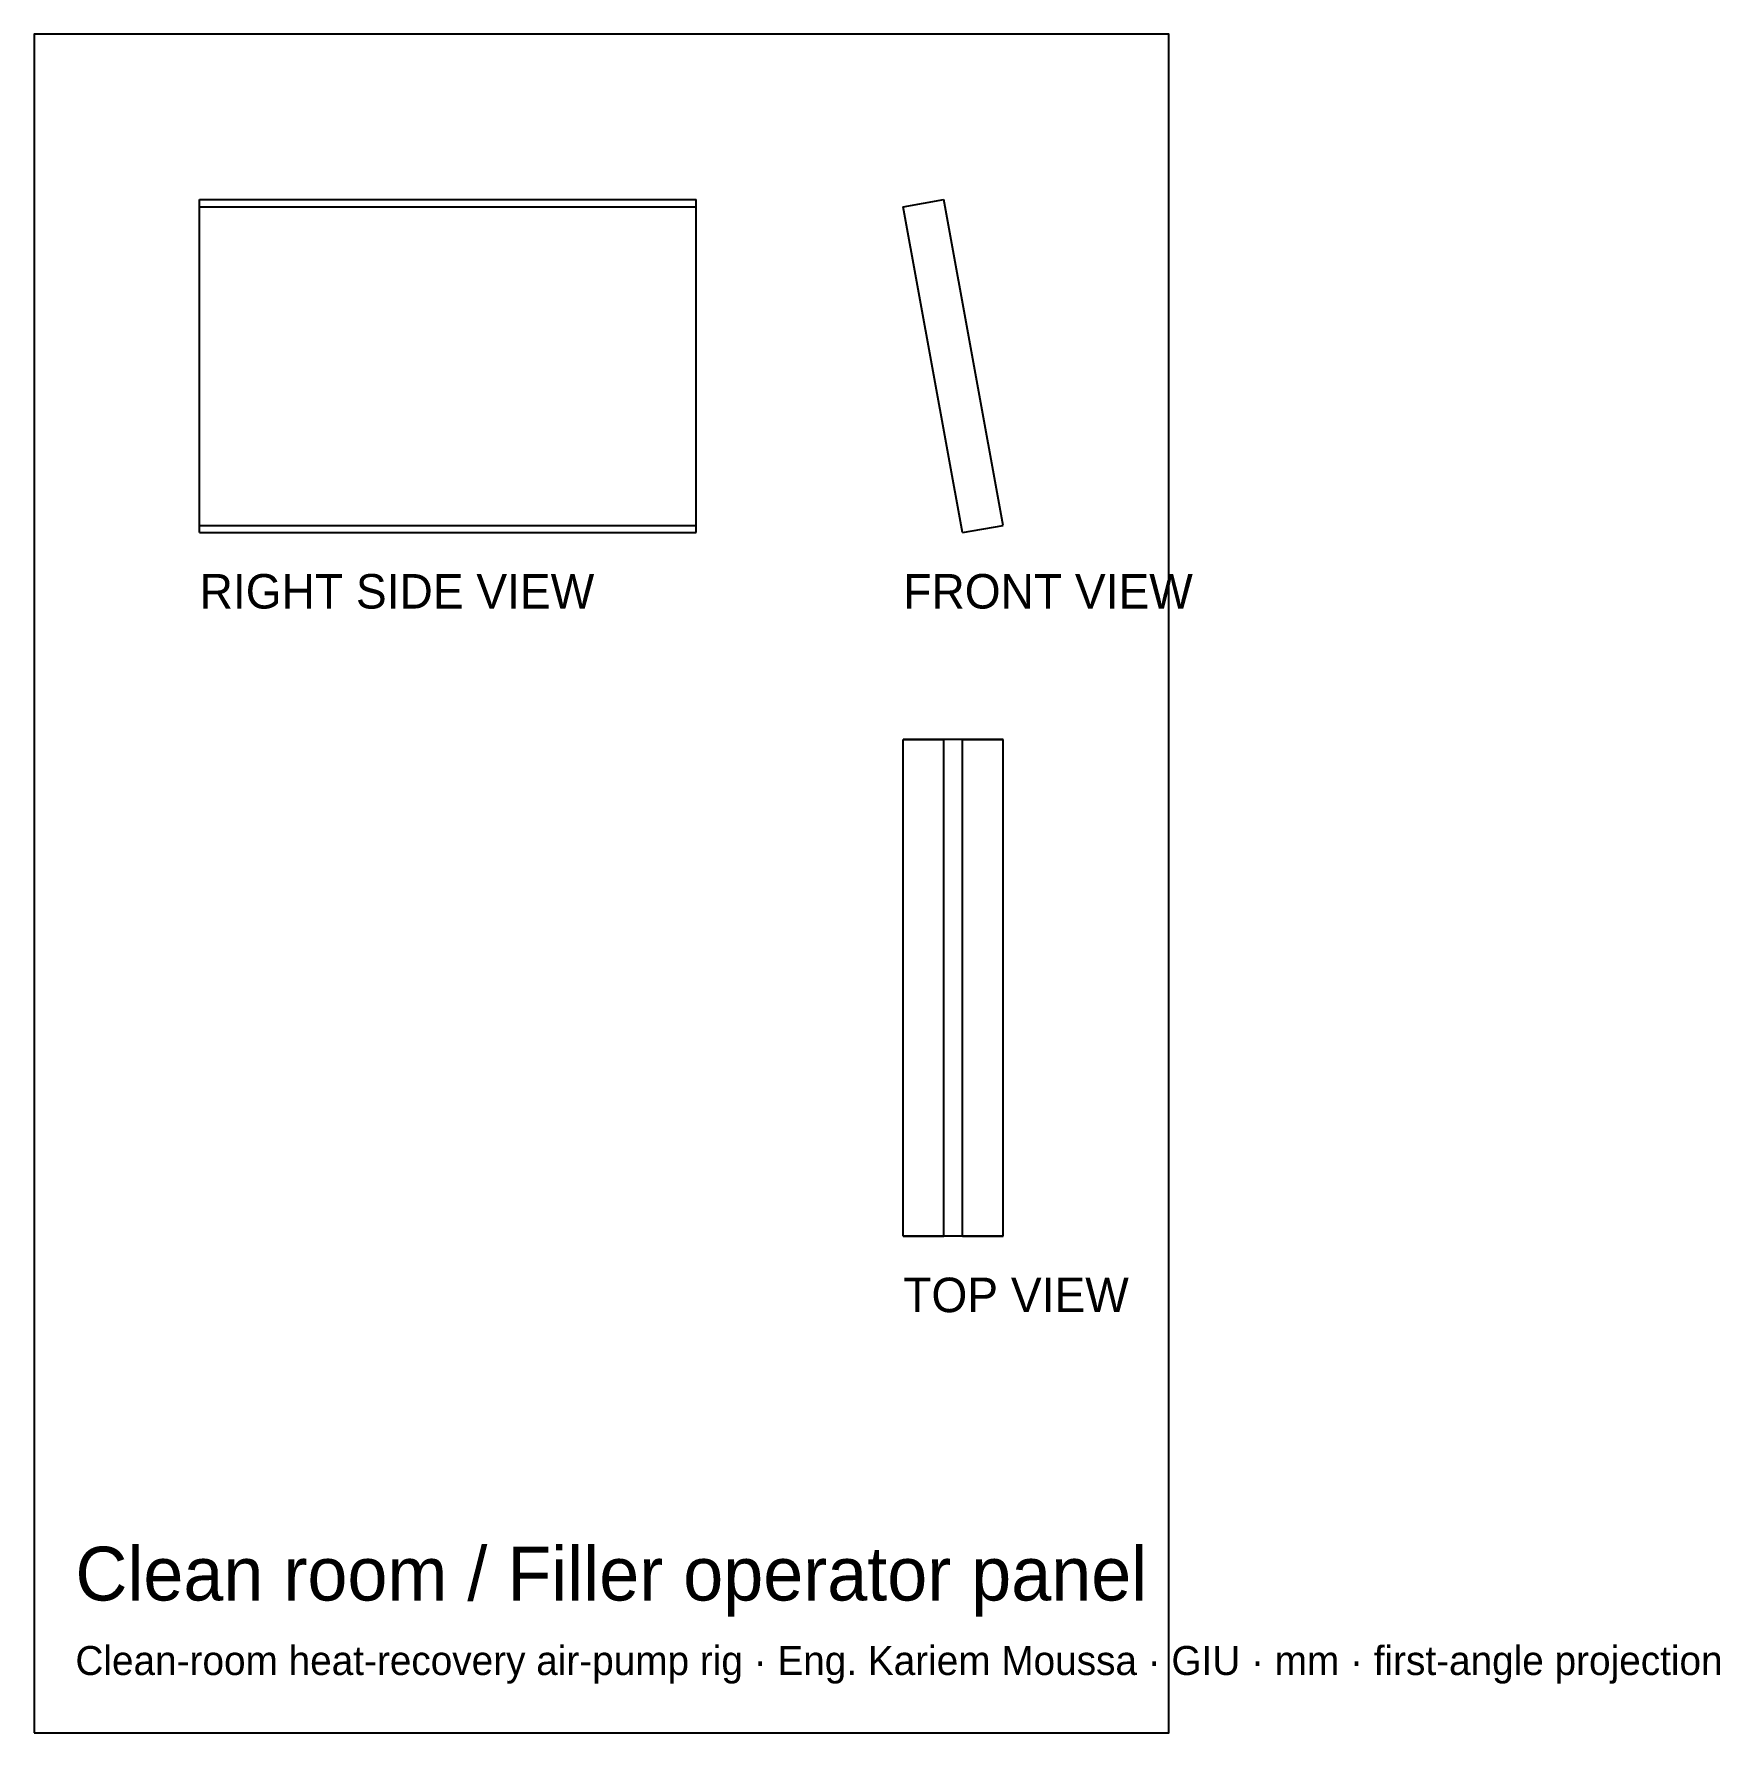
# Model space of a CAD drawing. Header units: millimetres. Extents: x 296 to 418, y -16 to 107.
import ezdxf

# ---------------------------------------------------------------- set-up
doc = ezdxf.new("R2010")
doc.units = ezdxf.units.MM
for name, color, linetype in [('BORDER', 7, 'Continuous'), ('HIDDEN', 8, 'Continuous'), ('TEXT', 5, 'Continuous'), ('VISIBLE', 7, 'Continuous')]:
    doc.layers.add(name, color=color, linetype=linetype)

msp = doc.modelspace()

# ---------------------------------------------------------------- linework, layer by layer
at = {"layer": 'BORDER'}
msp.add_lwpolyline([(295.88, -16.07), (378.12, -16.07), (378.12, 107.07), (295.88, 107.07)], close=True, dxfattribs=at)
at = {"layer": 'HIDDEN'}
for points in [[(307.88, 94.54), (307.88, 95.07)], [(343.88, 94.54), (343.88, 95.07)], [(358.88, 94.54), (361.83, 95.07)], [(366.12, 71.46), (361.83, 95.07)], [(307.88, 94.54), (343.88, 94.54)], [(307.88, 70.93), (307.88, 94.54)], [(343.88, 70.93), (343.88, 94.54)], [(363.17, 70.93), (358.88, 94.54)], [(363.17, 70.93), (366.12, 71.46)], [(363.17, 55.93), (358.88, 55.93)], [(363.17, 19.93), (363.17, 55.93)], [(363.17, 55.93), (366.12, 55.93)], [(363.17, 19.93), (358.88, 19.93)], [(363.17, 19.93), (366.12, 19.93)]]:
    msp.add_lwpolyline(points, dxfattribs=at)
at = {"layer": 'VISIBLE'}
for points in [[(307.88, 95.07), (343.88, 95.07)], [(307.88, 71.46), (307.88, 95.07)], [(343.88, 71.46), (343.88, 95.07)], [(358.88, 94.54), (361.83, 95.07)], [(366.12, 71.46), (361.83, 95.07)], [(363.17, 70.93), (358.88, 94.54)], [(307.88, 71.46), (343.88, 71.46)], [(307.88, 70.93), (307.88, 71.46)], [(343.88, 70.93), (343.88, 71.46)], [(363.17, 70.93), (366.12, 71.46)], [(307.88, 70.93), (343.88, 70.93)], [(358.88, 19.93), (358.88, 55.93)], [(358.88, 55.93), (361.83, 55.93)], [(361.83, 19.93), (361.83, 55.93)], [(366.12, 55.93), (361.83, 55.93)], [(366.12, 19.93), (366.12, 55.93)], [(358.88, 19.93), (361.83, 19.93)], [(366.12, 19.93), (361.83, 19.93)]]:
    msp.add_lwpolyline(points, dxfattribs=at)

# ---------------------------------------------------------------- texts
at = {"layer": 'TEXT'}
for s, height, p in [('RIGHT SIDE VIEW', 2.5, (307.88, 65.43)), ('FRONT VIEW', 2.5, (358.88, 65.43)), ('TOP VIEW', 2.5, (358.88, 14.43)), ('Clean room / Filler operator panel', 3.9, (298.88, -6.47)), ('Clean-room heat-recovery air-pump rig · Eng. Kariem Moussa · GIU · mm · first-angle projection', 2.1, (298.88, -11.87))]:
    msp.add_text(s, height=height, dxfattribs=at).set_placement(p)

doc.saveas('drawing.dxf')
